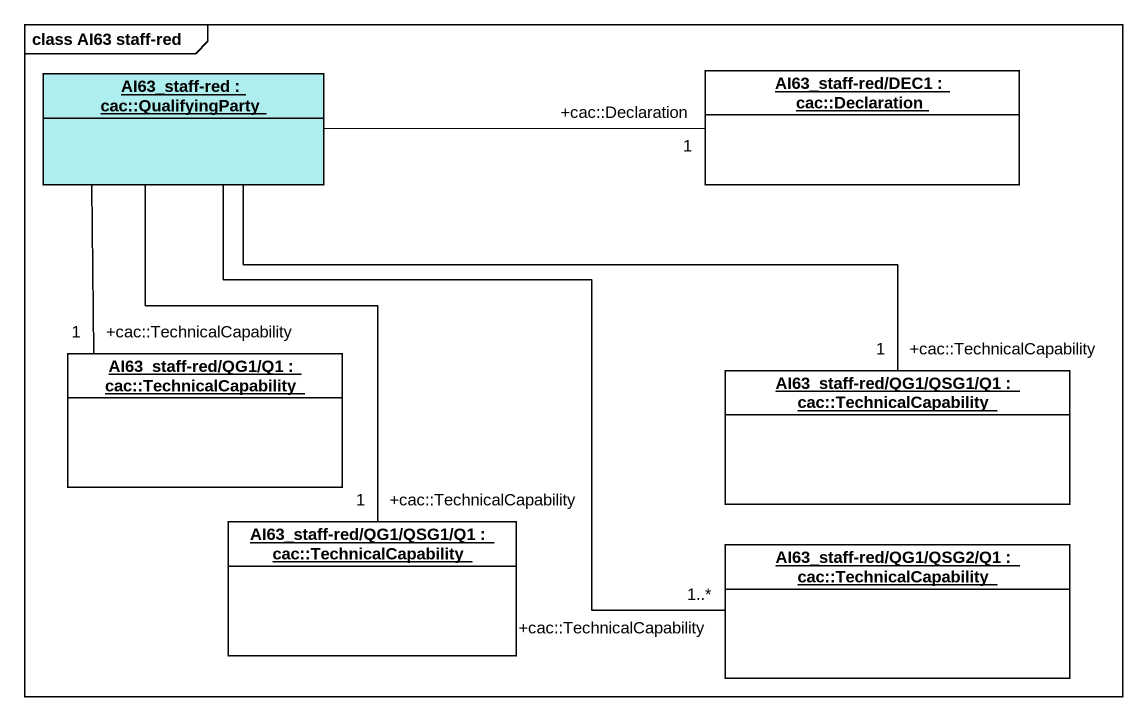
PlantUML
@startuml
mainframe class AI63 staff-red
hide circle
hide empty members
object "AI63_staff-red : cac::QualifyingParty" as AI63_staff_red #AFEEEE
object "AI63_staff-red/DEC1 : cac::Declaration" as AI63_staff_red_DEC1
object "AI63_staff-red/QG1/Q1 : cac::TechnicalCapability" as AI63_staff_red_QG1_Q1
object "AI63_staff-red/QG1/QSG1/Q1 : cac::TechnicalCapability" as AI63_staff_red_QG1_QSG1_Q1
object "AI63_staff-red/QG1/QSG1/Q1 : cac::TechnicalCapability" as AI63_staff_red_QG1_QSG1_Q1_2
object "AI63_staff-red/QG1/QSG2/Q1 : cac::TechnicalCapability" as AI63_staff_red_QG1_QSG2_Q1
AI63_staff_red -right- "+cac::Declaration\n1" AI63_staff_red_DEC1
AI63_staff_red -- "+cac::TechnicalCapability\n1" AI63_staff_red_QG1_Q1
AI63_staff_red -right- "+cac::TechnicalCapability\n1" AI63_staff_red_QG1_QSG1_Q1
AI63_staff_red -- "+cac::TechnicalCapability\n1" AI63_staff_red_QG1_QSG1_Q1_2
AI63_staff_red -- "+cac::TechnicalCapability\n1..*" AI63_staff_red_QG1_QSG2_Q1
@enduml
